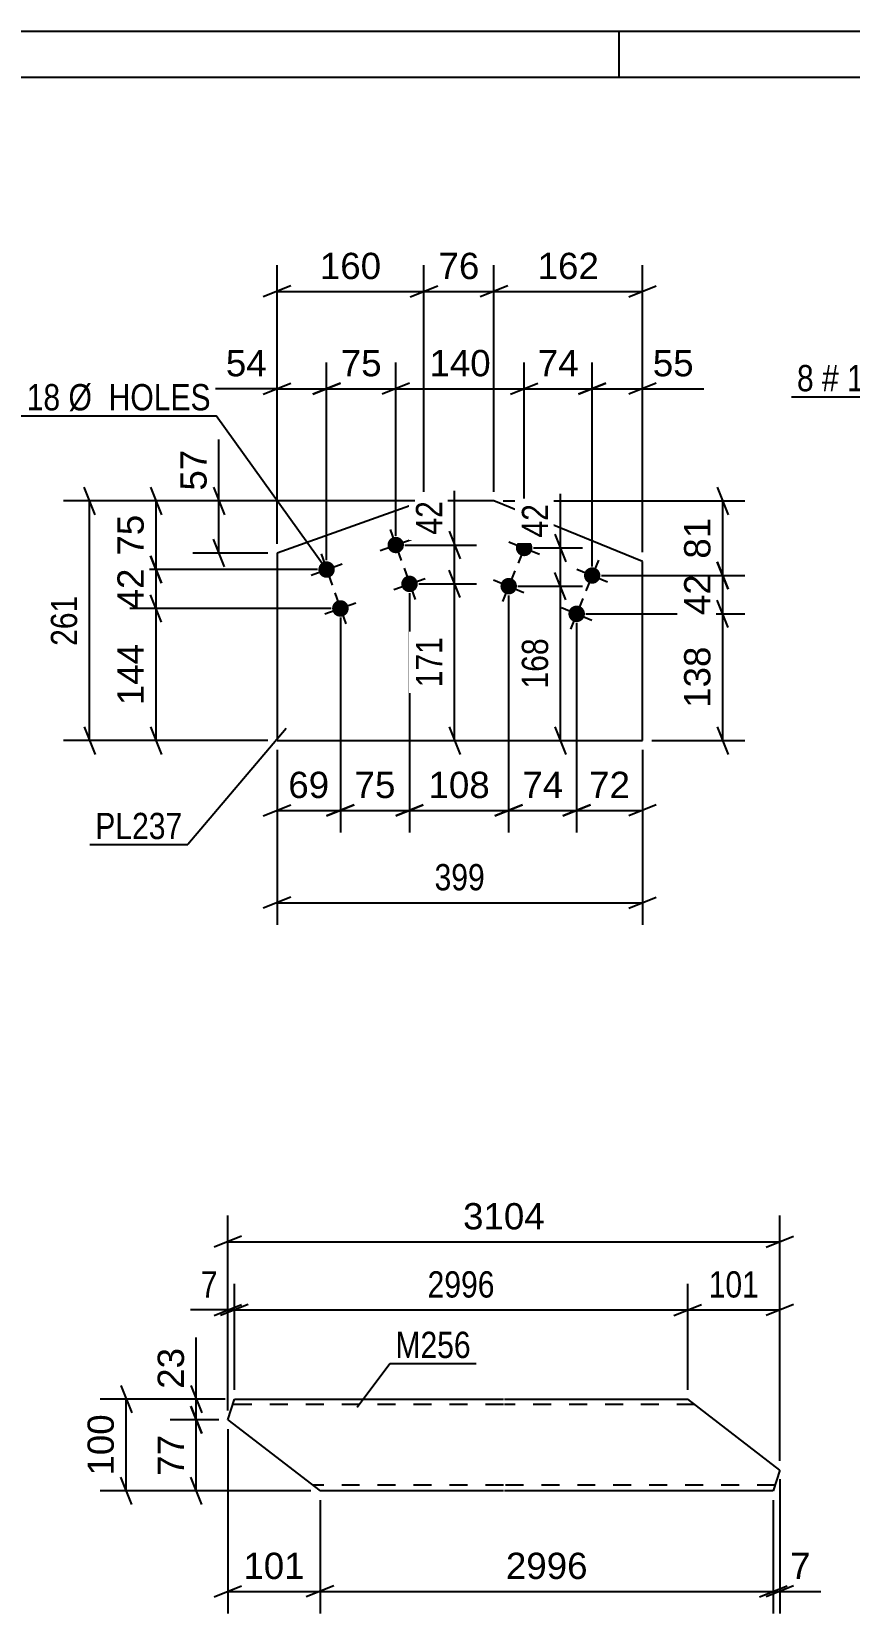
# Model space of a CAD drawing. Header units: millimetres. Extents: x 0 to 420, y 0 to 297.
# Drawn here: x 145.9 to 235.1, y 124.6 to 297 of the extents above; entities that cross this region are included whole.
import ezdxf

# ---------------------------------------------------------------- set-up
doc = ezdxf.new("R2010")
doc.units = ezdxf.units.MM
doc.linetypes.add('DXK_LINE_DOT2', pattern=[3.9198, 1.9599, -1.9599])
doc.styles.add('Arial', font='ARIAL.TTF', dxfattribs={"height": 0.2})
doc.styles.add('Arial Narrow', font='ARIALN.TTF', dxfattribs={"height": 0.2})

# ---------------------------------------------------------------- blocks, each defined once
blk = doc.blocks.new('Unknown-317404647-1115')
at = {"color": 5, "linetype": 'Continuous'}
for p, q in [((420, 297), (0, 297)), ((210, 292), (210, 297)), ((415, 292), (5, 292))]:
    blk.add_line(p, q, dxfattribs=at)
blk = doc.blocks.new('Part-317404647-8968 - 8962')
at = {"color": 2, "linetype": 'Continuous'}
for p, q in [((167.33, 145.68), (168.04, 147.94)), ((168.04, 147.94), (197.38, 147.94)), ((197.48, 147.94), (217.48, 147.94)), ((227.53, 140.2), (217.48, 147.94)), ((167.33, 145.68), (177.38, 137.94)), ((227.53, 140.2), (226.81, 137.94)), ((197.38, 137.94), (177.38, 137.94)), ((226.81, 137.94), (197.48, 137.94))]:
    blk.add_line(p, q, dxfattribs=at)
at = {"color": 7, "linetype": 'DXK_LINE_DOT2'}
for p, q in [((197.38, 147.34), (167.85, 147.34)), ((218.26, 147.34), (197.48, 147.34)), ((197.38, 138.54), (176.6, 138.54)), ((227, 138.54), (197.48, 138.54))]:
    blk.add_line(p, q, dxfattribs=at)
blk = doc.blocks.new('Part-317404647-8142 - 8136')
at = {"color": 2, "linetype": 'Continuous'}
for p, q in [((188.71, 245.84), (172.69, 240.16)), ((196.35, 245.84), (188.71, 245.84)), ((212.55, 239.26), (196.35, 245.84)), ((172.69, 240.16), (172.69, 219.72)), ((212.55, 219.72), (212.55, 239.26)), ((172.69, 219.72), (212.55, 219.72))]:
    blk.add_line(p, q, dxfattribs=at)
blk = doc.blocks.new('Bolt-317404647-8143 - 8136')
at = {"linetype": 'Continuous'}
for points in [[(200.48, 240.38, -1), (198.81, 241.06, -1)], [(207.89, 237.37, -1), (206.23, 238.05, -1)], [(198.79, 236.22, -1), (197.12, 236.89, -1)], [(206.2, 233.2, -1), (204.53, 233.88, -1)]]:
    blk.add_hatch(color=1, dxfattribs=at).paths.add_polyline_path(points)
at = {"color": 1, "linetype": 'Continuous'}
for p, q in [((197.98, 241.4), (201.32, 240.05)), ((200.33, 242.39), (198.97, 239.06)), ((198.63, 238.22), (197.28, 234.89)), ((205.39, 238.39), (208.73, 237.03)), ((207.74, 239.38), (206.38, 236.04)), ((196.29, 237.23), (199.62, 235.88)), ((206.04, 235.21), (204.69, 231.87)), ((203.7, 234.22), (207.03, 232.86))]:
    blk.add_line(p, q, dxfattribs=at)
blk = doc.blocks.new('Bolt-317404647-8148 - 8136')
at = {"linetype": 'Continuous'}
for points in [[(186.48, 241.34, -1), (184.79, 240.74, -1)], [(178.94, 238.67, -1), (177.25, 238.06, -1)], [(187.99, 237.1, -1), (186.29, 236.5, -1)], [(180.45, 234.43, -1), (178.75, 233.82, -1)]]:
    blk.add_hatch(color=1, dxfattribs=at).paths.add_polyline_path(points)
at = {"color": 1, "linetype": 'Continuous'}
for p, q in [((183.94, 240.44), (187.33, 241.64)), ((185.03, 242.74), (186.24, 239.34)), ((177.49, 240.06), (178.7, 236.67)), ((176.4, 237.76), (179.79, 238.97)), ((186.54, 238.5), (187.74, 235.1)), ((185.44, 236.2), (188.84, 237.4)), ((177.9, 233.52), (181.3, 234.73)), ((179, 235.82), (180.2, 232.43))]:
    blk.add_line(p, q, dxfattribs=at)
blk = doc.blocks.new('StraightDimension-317404647-9055 - 8962')
at = {"color": 7, "linetype": 'Continuous'}
for p, q in [((163.29, 147.18), (164.49, 144.18)), ((166.33, 145.68), (161.04, 145.68)), ((163.89, 137.94), (163.89, 145.68)), ((176.38, 137.94), (161.04, 137.94)), ((164.49, 136.44), (163.29, 139.44))]:
    blk.add_line(p, q, dxfattribs=at)
at = {"color": 0}
blk.add_wipeout([(163.14, 144.63), (158.94, 144.63), (158.94, 138.98), (163.14, 138.98)], dxfattribs=at)
at = {"color": 3, "style": 'Arial'}
blk.add_text('77', height=2.865, rotation=90.0002, dxfattribs=at).set_placement((162.54, 139.58))
blk = doc.blocks.new('StraightDimension-317404647-9031 - 8962')
at = {"color": 7, "linetype": 'Continuous'}
for p, q in [((163.29, 149.44), (164.49, 146.44)), ((167.04, 147.94), (161.04, 147.94)), ((164.49, 144.18), (163.29, 147.18)), ((163.89, 145.68), (163.89, 147.94)), ((166.33, 145.68), (161.04, 145.68))]:
    blk.add_line(p, q, dxfattribs=at)
at = {"color": 0}
blk.add_wipeout([(163.14, 154.11), (158.94, 154.11), (158.94, 148.46), (163.14, 148.46)], dxfattribs=at)
at = {"color": 7, "linetype": 'Continuous'}
blk.add_line((163.89, 147.94), (163.89, 154.64), dxfattribs=at)
blk.add_line((163.89, 147.94), (163.89, 154.64), dxfattribs=at)
at = {"color": 3, "style": 'Arial'}
blk.add_text('23', height=2.865, rotation=90.0002, dxfattribs=at).set_placement((162.54, 149.06))
blk = doc.blocks.new('StraightDimension-317404647-15164 - 8962')
at = {"color": 7, "linetype": 'Continuous'}
for p, q in [((217.48, 148.94), (217.48, 160.51)), ((227.53, 141.2), (227.53, 160.51)), ((215.98, 157.06), (218.98, 158.26)), ((217.48, 157.66), (227.53, 157.66)), ((229.03, 158.26), (226.03, 157.06))]:
    blk.add_line(p, q, dxfattribs=at)
at = {"color": 0}
blk.add_wipeout([(225.85, 158.41), (225.85, 162.61), (219.16, 162.61), (219.16, 158.41)], dxfattribs=at)
at = {"color": 3, "style": 'Arial Narrow'}
blk.add_text('101', height=2.863, dxfattribs=at).set_placement((219.76, 159.01))
blk = doc.blocks.new('StraightDimension-317404647-9140 - 8962')
at = {"color": 7, "linetype": 'Continuous'}
for p, q in [((167.33, 146.68), (167.33, 167.94)), ((227.53, 141.2), (227.53, 167.94)), ((168.83, 165.69), (165.83, 164.49)), ((226.03, 164.49), (229.03, 165.69)), ((167.33, 165.09), (227.53, 165.09))]:
    blk.add_line(p, q, dxfattribs=at)
at = {"color": 0}
blk.add_wipeout([(202.48, 165.84), (202.48, 170.04), (192.38, 170.04), (192.38, 165.84)], dxfattribs=at)
at = {"color": 3, "style": 'Arial'}
blk.add_text('3104', height=2.865, dxfattribs=at).set_placement((192.98, 166.44))
blk = doc.blocks.new('StraightDimension-317404647-8996 - 8962')
at = {"color": 7, "linetype": 'Continuous'}
for p, q in [((227.53, 139.2), (227.53, 124.58)), ((226.81, 136.94), (226.81, 124.58)), ((225.31, 126.38), (228.31, 127.58)), ((229.03, 127.58), (226.03, 126.38)), ((226.81, 126.98), (227.53, 126.98))]:
    blk.add_line(p, q, dxfattribs=at)
at = {"color": 0}
blk.add_wipeout([(231.48, 127.73), (231.48, 131.93), (228.05, 131.93), (228.05, 127.73)], dxfattribs=at)
at = {"color": 7, "linetype": 'Continuous'}
blk.add_line((227.53, 126.98), (232, 126.98), dxfattribs=at)
blk.add_line((227.53, 126.98), (232, 126.98), dxfattribs=at)
at = {"color": 3, "style": 'Arial'}
blk.add_text('7', height=2.87, dxfattribs=at).set_placement((228.65, 128.33))
blk = doc.blocks.new('StraightDimension-317404647-8971 - 8962')
at = {"color": 7, "linetype": 'Continuous'}
for p, q in [((177.38, 136.94), (177.38, 124.58)), ((226.81, 136.94), (226.81, 124.58)), ((178.88, 127.58), (175.88, 126.38)), ((177.38, 126.98), (226.81, 126.98)), ((225.31, 126.38), (228.31, 127.58))]:
    blk.add_line(p, q, dxfattribs=at)
at = {"color": 0}
blk.add_wipeout([(207.14, 127.73), (207.14, 131.93), (197.05, 131.93), (197.05, 127.73)], dxfattribs=at)
at = {"color": 3, "style": 'Arial'}
blk.add_text('2996', height=2.865, dxfattribs=at).set_placement((197.65, 128.33))
blk = doc.blocks.new('StraightDimension-317404647-9013 - 8962')
at = {"color": 7, "linetype": 'Continuous'}
for p, q in [((167.33, 144.68), (167.33, 124.58)), ((177.38, 136.94), (177.38, 124.58)), ((165.83, 126.38), (168.83, 127.58)), ((167.33, 126.98), (177.38, 126.98)), ((178.88, 127.58), (175.88, 126.38))]:
    blk.add_line(p, q, dxfattribs=at)
at = {"color": 0}
blk.add_wipeout([(176.29, 127.73), (176.29, 131.93), (168.42, 131.93), (168.42, 127.73)], dxfattribs=at)
at = {"color": 3, "style": 'Arial'}
blk.add_text('101', height=2.865, dxfattribs=at).set_placement((169.02, 128.33))
blk = doc.blocks.new('StraightDimension-317404647-9197 - 8962')
at = {"color": 7, "linetype": 'Continuous'}
for p, q in [((155.64, 149.44), (156.84, 146.44)), ((167.04, 147.94), (153.39, 147.94)), ((156.24, 137.94), (156.24, 147.94)), ((176.38, 137.94), (153.39, 137.94)), ((156.84, 136.44), (155.64, 139.44))]:
    blk.add_line(p, q, dxfattribs=at)
at = {"color": 0}
blk.add_wipeout([(155.49, 146.87), (151.29, 146.87), (151.29, 139), (155.49, 139)], dxfattribs=at)
at = {"color": 3, "style": 'Arial'}
blk.add_text('100', height=2.865, rotation=90.0002, dxfattribs=at).set_placement((154.89, 139.6))
blk = doc.blocks.new('StraightDimension-317404647-15165 - 8962')
at = {"color": 7, "linetype": 'Continuous'}
for p, q in [((168.04, 148.94), (168.04, 160.51)), ((217.48, 148.94), (217.48, 160.51)), ((169.54, 158.26), (166.54, 157.06)), ((168.04, 157.66), (217.48, 157.66)), ((215.98, 157.06), (218.98, 158.26))]:
    blk.add_line(p, q, dxfattribs=at)
at = {"color": 0}
blk.add_wipeout([(197.02, 158.41), (197.02, 162.61), (188.51, 162.61), (188.51, 158.41)], dxfattribs=at)
at = {"color": 3, "style": 'Arial Narrow'}
blk.add_text('2996', height=2.863, dxfattribs=at).set_placement((189.11, 159.01))
blk = doc.blocks.new('StraightDimension-317404647-15166 - 8962')
at = {"color": 7, "linetype": 'Continuous'}
for p, q in [((167.33, 146.68), (167.33, 160.51)), ((168.04, 148.94), (168.04, 160.51)), ((165.83, 157.06), (168.83, 158.26)), ((169.54, 158.26), (166.54, 157.06)), ((167.33, 157.66), (168.04, 157.66))]:
    blk.add_line(p, q, dxfattribs=at)
at = {"color": 0}
blk.add_wipeout([(166.8, 158.41), (166.8, 162.61), (163.77, 162.61), (163.77, 158.41)], dxfattribs=at)
at = {"color": 7, "linetype": 'Continuous'}
blk.add_line((167.33, 157.66), (163.25, 157.66), dxfattribs=at)
blk.add_line((167.33, 157.66), (163.25, 157.66), dxfattribs=at)
at = {"color": 3, "style": 'Arial Narrow'}
blk.add_text('7', height=2.86, dxfattribs=at).set_placement((164.37, 159.01))
blk = doc.blocks.new('StraightDimension-317404647-16374 - 8136')
at = {"color": 7, "linetype": 'Continuous'}
for p, q in [((204.2, 235.05), (203, 238.05)), ((198.95, 236.55), (206, 236.55)), ((203.6, 219.72), (203.6, 236.55)), ((203, 221.22), (204.2, 218.22)), ((198.95, 219.72), (206, 219.72))]:
    blk.add_line(p, q, dxfattribs=at)
at = {"color": 0}
blk.add_wipeout([(202.85, 231.48), (198.65, 231.48), (198.65, 224.79), (202.85, 224.79)], dxfattribs=at)
at = {"color": 3, "style": 'Arial Narrow'}
blk.add_text('168', height=2.863, rotation=90.0002, dxfattribs=at).set_placement((202.25, 225.39))
blk = doc.blocks.new('StraightDimension-317404647-8150 - 8136')
at = {"color": 7, "linetype": 'Continuous'}
for p, q in [((172.69, 218.72), (172.69, 199.65)), ((212.55, 218.72), (212.55, 199.65)), ((174.19, 202.65), (171.19, 201.45)), ((172.69, 202.05), (212.55, 202.05)), ((211.05, 201.45), (214.05, 202.65))]:
    blk.add_line(p, q, dxfattribs=at)
at = {"color": 0}
blk.add_wipeout([(195.96, 202.8), (195.96, 207), (189.27, 207), (189.27, 202.8)], dxfattribs=at)
at = {"color": 3, "style": 'Arial Narrow'}
blk.add_text('399', height=2.863, dxfattribs=at).set_placement((189.87, 203.4))
blk = doc.blocks.new('StraightDimension-317404647-8290 - 8136')
at = {"color": 7, "linetype": 'Continuous'}
for p, q in [((185.64, 242.04), (185.64, 260.93)), ((199.65, 241.72), (199.65, 260.93)), ((187.14, 258.68), (184.14, 257.48)), ((198.15, 257.48), (201.15, 258.68)), ((185.64, 258.08), (199.65, 258.08))]:
    blk.add_line(p, q, dxfattribs=at)
at = {"color": 0}
blk.add_wipeout([(196.58, 258.83), (196.58, 263.03), (188.71, 263.03), (188.71, 258.83)], dxfattribs=at)
at = {"color": 3, "style": 'Arial'}
blk.add_text('140', height=2.865, dxfattribs=at).set_placement((189.31, 259.43))
blk = doc.blocks.new('StraightDimension-317404647-8226 - 8136')
at = {"color": 7, "linetype": 'Continuous'}
for p, q in [((187.14, 235.8), (187.14, 209.71)), ((197.95, 235.55), (197.95, 209.71)), ((185.64, 211.51), (188.64, 212.71)), ((187.14, 212.11), (197.95, 212.11)), ((199.45, 212.71), (196.45, 211.51))]:
    blk.add_line(p, q, dxfattribs=at)
at = {"color": 0}
blk.add_wipeout([(196.48, 212.86), (196.48, 217.06), (188.61, 217.06), (188.61, 212.86)], dxfattribs=at)
at = {"color": 3, "style": 'Arial'}
blk.add_text('108', height=2.865, dxfattribs=at).set_placement((189.21, 213.46))
blk = doc.blocks.new('StraightDimension-317404647-8155 - 8136')
at = {"color": 7, "linetype": 'Continuous'}
for p, q in [((221.9, 232.04), (220.7, 235.04)), ((206.36, 233.54), (223.7, 233.54)), ((221.3, 219.72), (221.3, 233.54)), ((220.7, 221.22), (221.9, 218.22)), ((213.55, 219.72), (223.7, 219.72))]:
    blk.add_line(p, q, dxfattribs=at)
at = {"color": 0}
blk.add_wipeout([(220.55, 230.56), (216.35, 230.56), (216.35, 222.69), (220.55, 222.69)], dxfattribs=at)
at = {"color": 3, "style": 'Arial'}
blk.add_text('138', height=2.865, rotation=90.0002, dxfattribs=at).set_placement((219.95, 223.29))
blk = doc.blocks.new('StraightDimension-317404647-8161 - 8136')
at = {"color": 7, "linetype": 'Continuous'}
for p, q in [((220.7, 239.21), (221.9, 236.21)), ((208.06, 237.71), (223.7, 237.71)), ((221.3, 233.54), (221.3, 237.71)), ((221.9, 232.04), (220.7, 235.04)), ((206.36, 233.54), (223.7, 233.54))]:
    blk.add_line(p, q, dxfattribs=at)
at = {"color": 0}
blk.add_wipeout([(220.55, 238.45), (216.35, 238.45), (216.35, 232.8), (220.55, 232.8)], dxfattribs=at)
at = {"color": 3, "style": 'Arial'}
blk.add_text('42', height=2.865, rotation=90.0002, dxfattribs=at).set_placement((219.95, 233.4))
blk = doc.blocks.new('StraightDimension-317404647-8169 - 8136')
at = {"color": 7, "linetype": 'Continuous'}
for p, q in [((220.7, 247.34), (221.9, 244.34)), ((197.35, 245.84), (223.7, 245.84)), ((221.3, 237.71), (221.3, 245.84)), ((221.9, 236.21), (220.7, 239.21)), ((208.06, 237.71), (223.7, 237.71))]:
    blk.add_line(p, q, dxfattribs=at)
at = {"color": 0}
blk.add_wipeout([(220.55, 244.6), (216.35, 244.6), (216.35, 238.95), (220.55, 238.95)], dxfattribs=at)
at = {"color": 3, "style": 'Arial'}
blk.add_text('81', height=2.865, rotation=90.0002, dxfattribs=at).set_placement((219.95, 239.55))
blk = doc.blocks.new('StraightDimension-317404647-8178 - 8136')
at = {"color": 7, "linetype": 'Continuous'}
for p, q in [((165.76, 247.34), (166.96, 244.34)), ((187.71, 245.84), (163.51, 245.84)), ((166.36, 240.16), (166.36, 245.84)), ((166.96, 238.66), (165.76, 241.66)), ((171.69, 240.16), (163.51, 240.16))]:
    blk.add_line(p, q, dxfattribs=at)
at = {"color": 0}
blk.add_wipeout([(165.61, 252.02), (161.41, 252.02), (161.41, 246.37), (165.61, 246.37)], dxfattribs=at)
at = {"color": 7, "linetype": 'Continuous'}
blk.add_line((166.36, 245.84), (166.36, 252.54), dxfattribs=at)
blk.add_line((166.36, 245.84), (166.36, 252.54), dxfattribs=at)
at = {"color": 3, "style": 'Arial'}
blk.add_text('57', height=2.865, rotation=90.0002, dxfattribs=at).set_placement((165.01, 246.97))
blk = doc.blocks.new('StraightDimension-317404647-16349 - 8136')
at = {"color": 7, "linetype": 'Continuous'}
for p, q in [((191.45, 242.54), (192.65, 239.54)), ((186.64, 241.04), (194.45, 241.04)), ((192.05, 236.8), (192.05, 241.04)), ((192.65, 235.3), (191.45, 238.3)), ((188.14, 236.8), (194.45, 236.8))]:
    blk.add_line(p, q, dxfattribs=at)
at = {"color": 0}
blk.add_wipeout([(191.3, 246.42), (187.1, 246.42), (187.1, 241.57), (191.3, 241.57)], dxfattribs=at)
at = {"color": 7, "linetype": 'Continuous'}
blk.add_line((192.05, 241.04), (192.05, 246.95), dxfattribs=at)
blk.add_line((192.05, 241.04), (192.05, 246.95), dxfattribs=at)
at = {"color": 3, "style": 'Arial Narrow'}
blk.add_text('42', height=2.863, rotation=90.0002, dxfattribs=at).set_placement((190.7, 242.17))
blk = doc.blocks.new('StraightDimension-317404647-8189 - 8136')
at = {"color": 7, "linetype": 'Continuous'}
for p, q in [((158.9, 247.34), (160.1, 244.34)), ((187.71, 245.84), (156.65, 245.84)), ((159.5, 238.37), (159.5, 245.84)), ((160.1, 236.87), (158.9, 239.87)), ((177.1, 238.37), (156.65, 238.37))]:
    blk.add_line(p, q, dxfattribs=at)
at = {"color": 0}
blk.add_wipeout([(158.75, 244.93), (154.55, 244.93), (154.55, 239.28), (158.75, 239.28)], dxfattribs=at)
at = {"color": 3, "style": 'Arial'}
blk.add_text('75', height=2.865, rotation=90.0002, dxfattribs=at).set_placement((158.15, 239.88))
blk = doc.blocks.new('StraightDimension-317404647-8197 - 8136')
at = {"color": 7, "linetype": 'Continuous'}
for p, q in [((158.9, 239.87), (160.1, 236.87)), ((177.1, 238.37), (156.65, 238.37)), ((159.5, 234.12), (159.5, 238.37)), ((160.1, 232.62), (158.9, 235.62)), ((178.6, 234.12), (156.65, 234.12))]:
    blk.add_line(p, q, dxfattribs=at)
at = {"color": 0}
blk.add_wipeout([(158.75, 239.07), (154.55, 239.07), (154.55, 233.42), (158.75, 233.42)], dxfattribs=at)
at = {"color": 3, "style": 'Arial'}
blk.add_text('42', height=2.865, rotation=90.0002, dxfattribs=at).set_placement((158.15, 234.02))
blk = doc.blocks.new('StraightDimension-317404647-8269 - 8136')
at = {"color": 7, "linetype": 'Continuous'}
for p, q in [((196.35, 246.84), (196.35, 271.53)), ((212.55, 240.26), (212.55, 271.53)), ((197.85, 269.28), (194.85, 268.08)), ((211.05, 268.08), (214.05, 269.28)), ((196.35, 268.68), (212.55, 268.68))]:
    blk.add_line(p, q, dxfattribs=at)
at = {"color": 0}
blk.add_wipeout([(208.38, 269.43), (208.38, 273.63), (200.51, 273.63), (200.51, 269.43)], dxfattribs=at)
at = {"color": 3, "style": 'Arial'}
blk.add_text('162', height=2.865, dxfattribs=at).set_placement((201.11, 270.03))
blk = doc.blocks.new('StraightDimension-317404647-8205 - 8136')
at = {"color": 7, "linetype": 'Continuous'}
for p, q in [((160.1, 232.62), (158.9, 235.62)), ((178.6, 234.12), (156.65, 234.12)), ((159.5, 219.72), (159.5, 234.12)), ((158.9, 221.22), (160.1, 218.22)), ((171.69, 219.72), (156.65, 219.72))]:
    blk.add_line(p, q, dxfattribs=at)
at = {"color": 0}
blk.add_wipeout([(158.75, 230.86), (154.55, 230.86), (154.55, 222.98), (158.75, 222.98)], dxfattribs=at)
at = {"color": 3, "style": 'Arial'}
blk.add_text('144', height=2.865, rotation=90.0002, dxfattribs=at).set_placement((158.15, 223.58))
blk = doc.blocks.new('StraightDimension-317404647-8212 - 8136')
at = {"color": 7, "linetype": 'Continuous'}
for p, q in [((205.36, 232.54), (205.36, 209.71)), ((212.55, 218.72), (212.55, 209.71)), ((203.86, 211.51), (206.86, 212.71)), ((205.36, 212.11), (212.55, 212.11)), ((214.05, 212.71), (211.05, 211.51))]:
    blk.add_line(p, q, dxfattribs=at)
at = {"color": 0}
blk.add_wipeout([(211.78, 212.86), (211.78, 217.06), (206.13, 217.06), (206.13, 212.86)], dxfattribs=at)
at = {"color": 3, "style": 'Arial'}
blk.add_text('72', height=2.865, dxfattribs=at).set_placement((206.73, 213.46))
blk = doc.blocks.new('StraightDimension-317404647-8218 - 8136')
at = {"color": 7, "linetype": 'Continuous'}
for p, q in [((197.95, 235.55), (197.95, 209.71)), ((205.36, 232.54), (205.36, 209.71)), ((196.45, 211.51), (199.45, 212.71)), ((197.95, 212.11), (205.36, 212.11)), ((206.86, 212.71), (203.86, 211.51))]:
    blk.add_line(p, q, dxfattribs=at)
at = {"color": 0}
blk.add_wipeout([(204.48, 212.86), (204.48, 217.06), (198.84, 217.06), (198.84, 212.86)], dxfattribs=at)
at = {"color": 3, "style": 'Arial'}
blk.add_text('74', height=2.865, dxfattribs=at).set_placement((199.44, 213.46))
blk = doc.blocks.new('StraightDimension-317404647-8234 - 8136')
at = {"color": 7, "linetype": 'Continuous'}
for p, q in [((187.14, 235.8), (187.14, 209.71)), ((179.6, 233.12), (179.6, 209.71)), ((178.1, 211.51), (181.1, 212.71)), ((179.6, 212.11), (187.14, 212.11)), ((188.64, 212.71), (185.64, 211.51))]:
    blk.add_line(p, q, dxfattribs=at)
at = {"color": 0}
blk.add_wipeout([(186.19, 212.86), (186.19, 217.06), (180.55, 217.06), (180.55, 212.86)], dxfattribs=at)
at = {"color": 3, "style": 'Arial'}
blk.add_text('75', height=2.865, dxfattribs=at).set_placement((181.15, 213.46))
blk = doc.blocks.new('StraightDimension-317404647-8242 - 8136')
at = {"color": 7, "linetype": 'Continuous'}
for p, q in [((179.6, 233.12), (179.6, 209.71)), ((172.69, 218.72), (172.69, 209.71)), ((171.19, 211.51), (174.19, 212.71)), ((172.69, 212.11), (179.6, 212.11)), ((181.1, 212.71), (178.1, 211.51))]:
    blk.add_line(p, q, dxfattribs=at)
at = {"color": 0}
blk.add_wipeout([(178.97, 212.86), (178.97, 217.06), (173.32, 217.06), (173.32, 212.86)], dxfattribs=at)
at = {"color": 3, "style": 'Arial'}
blk.add_text('69', height=2.865, dxfattribs=at).set_placement((173.92, 213.46))
blk = doc.blocks.new('StraightDimension-317404647-8249 - 8136')
at = {"color": 7, "linetype": 'Continuous'}
for p, q in [((172.69, 241.16), (172.69, 271.53)), ((188.71, 246.84), (188.71, 271.53)), ((174.19, 269.28), (171.19, 268.08)), ((187.21, 268.08), (190.21, 269.28)), ((172.69, 268.68), (188.71, 268.68))]:
    blk.add_line(p, q, dxfattribs=at)
at = {"color": 0}
blk.add_wipeout([(184.63, 269.43), (184.63, 273.63), (176.76, 273.63), (176.76, 269.43)], dxfattribs=at)
at = {"color": 3, "style": 'Arial'}
blk.add_text('160', height=2.865, dxfattribs=at).set_placement((177.36, 270.03))
blk = doc.blocks.new('StraightDimension-317404647-8259 - 8136')
at = {"color": 7, "linetype": 'Continuous'}
for p, q in [((188.71, 246.84), (188.71, 271.53)), ((196.35, 246.84), (196.35, 271.53)), ((187.21, 268.08), (190.21, 269.28)), ((197.85, 269.28), (194.85, 268.08)), ((188.71, 268.68), (196.35, 268.68))]:
    blk.add_line(p, q, dxfattribs=at)
at = {"color": 0}
blk.add_wipeout([(195.35, 269.43), (195.35, 273.63), (189.7, 273.63), (189.7, 269.43)], dxfattribs=at)
at = {"color": 3, "style": 'Arial'}
blk.add_text('76', height=2.865, dxfattribs=at).set_placement((190.3, 270.03))
blk = doc.blocks.new('StraightDimension-317404647-8280 - 8136')
at = {"color": 7, "linetype": 'Continuous'}
for p, q in [((199.65, 241.72), (199.65, 260.93)), ((207.06, 238.71), (207.06, 260.93)), ((198.15, 257.48), (201.15, 258.68)), ((208.56, 258.68), (205.56, 257.48)), ((199.65, 258.08), (207.06, 258.08))]:
    blk.add_line(p, q, dxfattribs=at)
at = {"color": 0}
blk.add_wipeout([(206.18, 258.83), (206.18, 263.03), (200.53, 263.03), (200.53, 258.83)], dxfattribs=at)
at = {"color": 3, "style": 'Arial'}
blk.add_text('74', height=2.865, dxfattribs=at).set_placement((201.13, 259.43))
blk = doc.blocks.new('StraightDimension-317404647-8300 - 8136')
at = {"color": 7, "linetype": 'Continuous'}
for p, q in [((178.1, 239.37), (178.1, 260.93)), ((185.64, 242.04), (185.64, 260.93)), ((176.6, 257.48), (179.6, 258.68)), ((187.14, 258.68), (184.14, 257.48)), ((178.1, 258.08), (185.64, 258.08))]:
    blk.add_line(p, q, dxfattribs=at)
at = {"color": 0}
blk.add_wipeout([(184.69, 258.83), (184.69, 263.03), (179.04, 263.03), (179.04, 258.83)], dxfattribs=at)
at = {"color": 3, "style": 'Arial'}
blk.add_text('75', height=2.865, dxfattribs=at).set_placement((179.64, 259.43))
blk = doc.blocks.new('StraightDimension-317404647-8310 - 8136')
at = {"color": 7, "linetype": 'Continuous'}
for p, q in [((172.69, 241.16), (172.69, 260.93)), ((178.1, 239.37), (178.1, 260.93)), ((171.19, 257.48), (174.19, 258.68)), ((179.6, 258.68), (176.6, 257.48)), ((172.69, 258.08), (178.1, 258.08))]:
    blk.add_line(p, q, dxfattribs=at)
at = {"color": 0}
blk.add_wipeout([(172.16, 258.83), (172.16, 263.03), (166.51, 263.03), (166.51, 258.83)], dxfattribs=at)
at = {"color": 7, "linetype": 'Continuous'}
blk.add_line((172.69, 258.08), (165.99, 258.08), dxfattribs=at)
blk.add_line((172.69, 258.08), (165.99, 258.08), dxfattribs=at)
at = {"color": 3, "style": 'Arial'}
blk.add_text('54', height=2.865, dxfattribs=at).set_placement((167.11, 259.43))
blk = doc.blocks.new('StraightDimension-317404647-8320 - 8136')
at = {"color": 7, "linetype": 'Continuous'}
for p, q in [((207.06, 238.71), (207.06, 260.93)), ((212.55, 240.26), (212.55, 260.93)), ((205.56, 257.48), (208.56, 258.68)), ((214.05, 258.68), (211.05, 257.48)), ((207.06, 258.08), (212.55, 258.08))]:
    blk.add_line(p, q, dxfattribs=at)
at = {"color": 0}
blk.add_wipeout([(218.72, 258.83), (218.72, 263.03), (213.07, 263.03), (213.07, 258.83)], dxfattribs=at)
at = {"color": 7, "linetype": 'Continuous'}
blk.add_line((212.55, 258.08), (219.24, 258.08), dxfattribs=at)
blk.add_line((212.55, 258.08), (219.24, 258.08), dxfattribs=at)
at = {"color": 3, "style": 'Arial'}
blk.add_text('55', height=2.865, dxfattribs=at).set_placement((213.67, 259.43))
blk = doc.blocks.new('StraightDimension-317404647-16340 - 8136')
at = {"color": 7, "linetype": 'Continuous'}
for p, q in [((152.84, 244.34), (151.64, 247.34)), ((187.71, 245.84), (149.39, 245.84)), ((152.24, 219.72), (152.24, 245.84)), ((151.64, 221.22), (152.84, 218.22)), ((171.69, 219.72), (149.39, 219.72))]:
    blk.add_line(p, q, dxfattribs=at)
at = {"color": 0}
blk.add_wipeout([(151.49, 236.12), (147.29, 236.12), (147.29, 229.44), (151.49, 229.44)], dxfattribs=at)
at = {"color": 3, "style": 'Arial Narrow'}
blk.add_text('261', height=2.863, rotation=90.0002, dxfattribs=at).set_placement((150.89, 230.04))
blk = doc.blocks.new('StraightDimension-317404647-16350 - 8136')
at = {"color": 7, "linetype": 'Continuous'}
for p, q in [((192.65, 235.3), (191.45, 238.3)), ((188.14, 236.8), (194.45, 236.8)), ((192.05, 219.72), (192.05, 236.8)), ((191.45, 221.22), (192.65, 218.22)), ((188.14, 219.72), (194.45, 219.72))]:
    blk.add_line(p, q, dxfattribs=at)
at = {"color": 0}
blk.add_wipeout([(191.3, 231.6), (187.1, 231.6), (187.1, 224.92), (191.3, 224.92)], dxfattribs=at)
at = {"color": 3, "style": 'Arial Narrow'}
blk.add_text('171', height=2.863, rotation=90.0002, dxfattribs=at).set_placement((190.7, 225.52))
blk = doc.blocks.new('StraightDimension-317404647-16373 - 8136')
at = {"color": 7, "linetype": 'Continuous'}
for p, q in [((203, 242.22), (204.2, 239.22)), ((200.65, 240.72), (206, 240.72)), ((203.6, 236.55), (203.6, 240.72)), ((204.2, 235.05), (203, 238.05)), ((198.95, 236.55), (206, 236.55))]:
    blk.add_line(p, q, dxfattribs=at)
at = {"color": 0}
blk.add_wipeout([(202.85, 246.1), (198.65, 246.1), (198.65, 241.25), (202.85, 241.25)], dxfattribs=at)
at = {"color": 7, "linetype": 'Continuous'}
blk.add_line((203.6, 240.72), (203.6, 246.63), dxfattribs=at)
blk.add_line((203.6, 240.72), (203.6, 246.63), dxfattribs=at)
at = {"color": 3, "style": 'Arial Narrow'}
blk.add_text('42', height=2.863, rotation=90.0002, dxfattribs=at).set_placement((202.25, 241.85))
blk = doc.blocks.new('Mark-317404647-8964 - 8962')
at = {"color": 0}
blk.add_wipeout([(193.82, 152.42), (193.82, 155.42), (185.6, 155.42), (185.6, 152.42)], dxfattribs=at)
blk.add_wipeout([(193.82, 152.42), (193.82, 155.42), (185.6, 155.42), (185.6, 152.42)], dxfattribs=at)
at = {"color": 30, "linetype": 'Continuous'}
for p, q in [((181.42, 147.05), (185, 151.82)), ((185, 151.82), (194.42, 151.82))]:
    blk.add_line(p, q, dxfattribs=at)
at = {"color": 3, "style": 'Arial Narrow'}
blk.add_text('M256', height=2.863, dxfattribs=at).set_placement((185.6, 152.42))
blk = doc.blocks.new('MarkSet-317404647-8126 - 7864')
at = {"color": 0}
for points in [[(231.22, 257.8), (231.22, 260.8), (229.39, 260.8), (229.39, 257.8)], [(233.95, 257.8), (233.95, 260.8), (232.12, 260.8), (232.12, 257.8)], [(238.51, 257.8), (238.51, 260.8), (234.85, 260.8), (234.85, 257.8)], [(254.93, 257.8), (254.93, 260.8), (239.41, 260.8), (239.41, 257.8)]]:
    blk.add_wipeout(points, dxfattribs=at)
for points in [[(231.22, 257.8), (231.22, 260.8), (229.39, 260.8), (229.39, 257.8)], [(233.95, 257.8), (233.95, 260.8), (232.12, 260.8), (232.12, 257.8)], [(238.51, 257.8), (238.51, 260.8), (234.85, 260.8), (234.85, 257.8)], [(254.93, 257.8), (254.93, 260.8), (239.41, 260.8), (239.41, 257.8)]]:
    blk.add_wipeout(points, dxfattribs=at)
at = {"color": 7, "linetype": 'Continuous'}
for p in [(228.79, 257.2), (270.1, 241.75)]:
    blk.add_line(p, (255.53, 257.2), dxfattribs=at)
at = {"color": 3, "style": 'Arial Narrow'}
for s, height, p in [('8', 2.86, (229.39, 257.8)), ('#', 2.86, (232.12, 257.8)), ('18', 2.863, (234.85, 257.8)), ('Ø  HOLES', 2.863, (239.41, 257.8))]:
    blk.add_text(s, height=height, dxfattribs=at).set_placement(p)
blk = doc.blocks.new('Mark-317404647-8138 - 8136')
at = {"color": 0}
blk.add_wipeout([(162.37, 208.98), (162.37, 211.98), (152.87, 211.98), (152.87, 208.98)], dxfattribs=at)
blk.add_wipeout([(162.37, 208.98), (162.37, 211.98), (152.87, 211.98), (152.87, 208.98)], dxfattribs=at)
at = {"color": 30, "linetype": 'Continuous'}
for p in [(173.68, 221.04), (152.27, 208.38)]:
    blk.add_line(p, (162.97, 208.38), dxfattribs=at)
at = {"color": 3, "style": 'Arial Narrow'}
blk.add_text('PL237', height=2.863, dxfattribs=at).set_placement((152.87, 208.98))
blk = doc.blocks.new('Mark-317404647-8144 - 8136')
at = {"color": 0}
for points in [[(141.76, 255.72), (141.76, 258.72), (139.93, 258.72), (139.93, 255.72)], [(144.49, 255.72), (144.49, 258.72), (142.66, 258.72), (142.66, 255.72)], [(149.05, 255.72), (149.05, 258.72), (145.39, 258.72), (145.39, 255.72)], [(165.47, 255.72), (165.47, 258.72), (149.95, 258.72), (149.95, 255.72)]]:
    blk.add_wipeout(points, dxfattribs=at)
for points in [[(141.76, 255.72), (141.76, 258.72), (139.93, 258.72), (139.93, 255.72)], [(144.49, 255.72), (144.49, 258.72), (142.66, 258.72), (142.66, 255.72)], [(149.05, 255.72), (149.05, 258.72), (145.39, 258.72), (145.39, 255.72)], [(165.47, 255.72), (165.47, 258.72), (149.95, 258.72), (149.95, 255.72)]]:
    blk.add_wipeout(points, dxfattribs=at)
at = {"color": 7, "linetype": 'Continuous'}
for p in [(139.33, 255.12), (178.1, 238.37)]:
    blk.add_line(p, (166.07, 255.12), dxfattribs=at)
at = {"color": 3, "style": 'Arial Narrow'}
for s, height, p in [('18', 2.863, (145.39, 255.72)), ('Ø  HOLES', 2.863, (149.95, 255.72)), ('4', 2.86, (139.93, 255.72)), ('#', 2.86, (142.66, 255.72))]:
    blk.add_text(s, height=height, dxfattribs=at).set_placement(p)

msp = doc.modelspace()

# ---------------------------------------------------------------- block references
for name in ['Unknown-317404647-1115', 'Part-317404647-8142 - 8136', 'Bolt-317404647-8148 - 8136', 'Bolt-317404647-8143 - 8136', 'Part-317404647-8968 - 8962']:
    msp.add_blockref(name, (0, 0))

# ---------------------------------------------------------------- next in the draw order: block references
for name in ['StraightDimension-317404647-8290 - 8136', 'MarkSet-317404647-8126 - 7864', 'StraightDimension-317404647-16374 - 8136', 'StraightDimension-317404647-15164 - 8962', 'StraightDimension-317404647-9055 - 8962', 'StraightDimension-317404647-8996 - 8962']:
    msp.add_blockref(name, (0, 0))

# ---------------------------------------------------------------- next in the draw order: block references
for name in ['StraightDimension-317404647-8178 - 8136', 'StraightDimension-317404647-8150 - 8136', 'StraightDimension-317404647-9031 - 8962', 'StraightDimension-317404647-8971 - 8962']:
    msp.add_blockref(name, (0, 0))

# ---------------------------------------------------------------- next in the draw order: block references
for name in ['StraightDimension-317404647-8226 - 8136', 'StraightDimension-317404647-8155 - 8136', 'StraightDimension-317404647-9140 - 8962']:
    msp.add_blockref(name, (0, 0))

# ---------------------------------------------------------------- next in the draw order: block references
for name in ['StraightDimension-317404647-16349 - 8136', 'StraightDimension-317404647-8161 - 8136', 'StraightDimension-317404647-9013 - 8962']:
    msp.add_blockref(name, (0, 0))

# ---------------------------------------------------------------- next in the draw order: block references
for name in ['StraightDimension-317404647-8189 - 8136', 'StraightDimension-317404647-8169 - 8136', 'StraightDimension-317404647-8212 - 8136', 'StraightDimension-317404647-9197 - 8962']:
    msp.add_blockref(name, (0, 0))

# ---------------------------------------------------------------- next in the draw order: block references
for name in ['StraightDimension-317404647-8249 - 8136', 'StraightDimension-317404647-8269 - 8136', 'StraightDimension-317404647-8197 - 8136', 'StraightDimension-317404647-8218 - 8136', 'StraightDimension-317404647-15165 - 8962']:
    msp.add_blockref(name, (0, 0))

# ---------------------------------------------------------------- next in the draw order: block references
for name in ['StraightDimension-317404647-8259 - 8136', 'StraightDimension-317404647-8205 - 8136', 'StraightDimension-317404647-15166 - 8962', 'Mark-317404647-8964 - 8962']:
    msp.add_blockref(name, (0, 0))

# ---------------------------------------------------------------- next in the draw order: block references
for name in ['StraightDimension-317404647-8300 - 8136', 'StraightDimension-317404647-8280 - 8136', 'StraightDimension-317404647-8234 - 8136']:
    msp.add_blockref(name, (0, 0))

# ---------------------------------------------------------------- next in the draw order: block references
for name in ['StraightDimension-317404647-8310 - 8136', 'StraightDimension-317404647-8320 - 8136', 'StraightDimension-317404647-8242 - 8136']:
    msp.add_blockref(name, (0, 0))

# ---------------------------------------------------------------- next in the draw order: block references
for name in ['StraightDimension-317404647-16340 - 8136', 'StraightDimension-317404647-16373 - 8136']:
    msp.add_blockref(name, (0, 0))

# ---------------------------------------------------------------- next in the draw order: block references
for name in ['Mark-317404647-8144 - 8136', 'StraightDimension-317404647-16350 - 8136', 'Mark-317404647-8138 - 8136']:
    msp.add_blockref(name, (0, 0))

doc.saveas('drawing.dxf')
